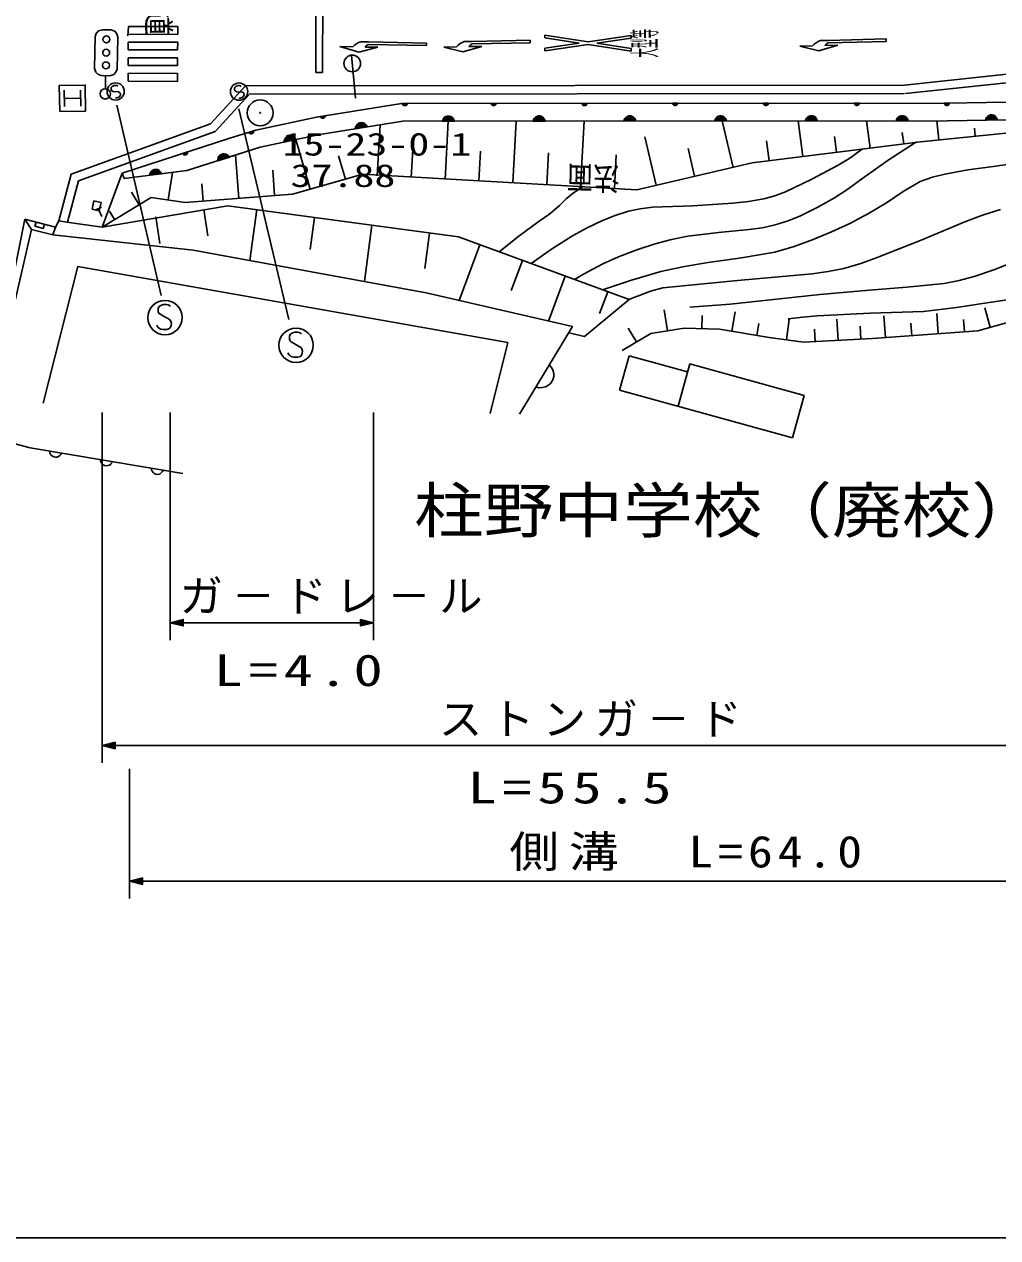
# Model space of a CAD drawing. Units: millimetres, scale not verified. Extents: x 40000 to 680000, y 20000 to 380000.
# Drawn here: x 186686 to 242939, y 205000 to 275130 of the extents above; entities that cross this region are included whole.
import ezdxf
from ezdxf.enums import TextEntityAlignment as Align

# ---------------------------------------------------------------- set-up
doc = ezdxf.new("R2010")
doc.units = ezdxf.units.MM
doc.header["$LTSCALE"] = 1000
doc.layers.add('M-BGD', color=7, linetype='Continuous', lineweight=25)
doc.layers.add('M-TTL-BAND', color=7, linetype='Continuous', lineweight=25)
doc.layers.add('M-BMK-SRVR', color=3, linetype='Continuous')
doc.styles.add('ＭＳ ゴシック', font='')
doc.styles.get('ＭＳ ゴシック').set_extended_font_data('MS Gothic')

# ---------------------------------------------------------------- blocks, each defined once
blk = doc.blocks.new('BUHIN2')
at = {"color": 3, "linetype": 'Continuous', "lineweight": 25}
for radius in [746, 22.5]:
    blk.add_circle((0, 0), radius, dxfattribs=at)
blk = doc.blocks.new('BUHIN23')
at = {"color": 7, "linetype": 'Continuous', "lineweight": 25}
blk.add_lwpolyline([(358, -7), (374, 30), (374, 72), (361, 124), (329, 194), (286, 246), (229, 281), (166, 287), (112, 266), (79, 248), (42, 209), (32, 166), (2, -148), (-27, -194), (-76, -238), (-132, -258), (-183, -262), (-238, -249), (-291, -188), (-339, -83), (-352, -35), (-352, 18), (-334, 70), (-297, 126)], dxfattribs=at)
blk.add_circle((0, 0), 498, dxfattribs=at)
blk = doc.blocks.new('BUHIN187')
at = {"color": 7, "linetype": 'Continuous', "lineweight": 25}
blk.add_lwpolyline([(64, 344), (138, 302), (197, 248), (261, 169), (288, 85), (297, 0), (277, -107), (238, -183), (183, -251), (95, -304), (20, -333), (-64, -344)], dxfattribs=at)
blk = doc.blocks.new('BUHIN193')
at = {"color": 7, "linetype": 'Continuous', "lineweight": 25}
for p, q in [((-260, 133), (-264, -127)), ((-222, -208), (-215, 215)), ((-171, 258), (-179, -251)), ((-136, -287), (-127, 289)), ((-83, 316), (-92, -314)), ((-49, -332), (-39, 333))]:
    blk.add_line(p, q, dxfattribs=at)
blk.add_lwpolyline([(-5, -350), (-85, -321), (-153, -279), (-229, -210), (-270, -132), (-295, -50), (-293, 59), (-266, 141), (-222, 217), (-144, 284), (-76, 325), (5, 350)], close=True, dxfattribs=at)
blk = doc.blocks.new('BUHIN200')
at = {"color": 7, "linetype": 'Continuous', "lineweight": 25}
for p, q in [((21, 142), (17, -143)), ((35, -136), (40, 134)), ((58, 123), (54, -124)), ((73, -111), (77, 108)), ((95, 89), (92, -92)), ((112, -57), (113, 55))]:
    blk.add_line(p, q, dxfattribs=at)
blk.add_lwpolyline([(2, 150), (37, 137), (66, 120), (98, 90), (116, 57), (126, 21), (126, -25), (114, -60), (95, -93), (62, -122), (32, -139), (-2, -150)], close=True, dxfattribs=at)
blk = doc.blocks.new('BUHIN219')
at = {"color": 7, "linetype": 'Continuous', "lineweight": 25}
blk.add_lwpolyline([(-640, 320), (-701, 266), (-737, 192), (-759, 87), (-761, -68), (-728, -198), (-655, -310), (-546, -376), (-431, -383), (-356, -379), (-255, -341), (-199, -272), (124, 268), (215, 327), (341, 365), (461, 353), (555, 316), (644, 245), (686, 89), (683, -141), (666, -241), (620, -335), (544, -414), (427, -482)], dxfattribs=at)
blk.add_circle((0, 0), 995, dxfattribs=at)
blk = doc.blocks.new('BUHIN204')
at = {"layer": 'M-BGD'}
for points in [[(0, 0), (199, 747), (-176, 753)], [(2, 154), (-120, 705), (142, 701)], [(4, 229), (-92, 677), (114, 673)], [(5, 306), (-65, 648), (85, 646)], [(6, 381), (-37, 619), (57, 618)]]:
    blk.add_lwpolyline(points, close=True, dxfattribs=at)
for points in [[(1, 77), (-148, 734), (171, 729), (1, 79)], [(9, 591), (7, 457), (-9, 591), (28, 590), (7, 457)]]:
    blk.add_lwpolyline(points, dxfattribs=at)
blk = doc.blocks.new('BUHIN205')
at = {"layer": 'M-BGD'}
for points in [[(0, 0), (-199, -747), (176, -753)], [(-2, -154), (120, -705), (-142, -701)], [(-4, -229), (92, -677), (-114, -673)], [(-5, -306), (65, -648), (-85, -646)], [(-6, -381), (37, -619), (-57, -618)]]:
    blk.add_lwpolyline(points, close=True, dxfattribs=at)
for points in [[(-1, -77), (148, -734), (-171, -729), (-1, -79)], [(-9, -591), (-7, -457), (9, -591), (-28, -590), (-7, -457)]]:
    blk.add_lwpolyline(points, dxfattribs=at)

msp = doc.modelspace()

# ---------------------------------------------------------------- linework, layer by layer
at = {"layer": 'M-BGD'}
for p, q in [((203527, 272337), (203549, 279194)), ((203927, 272336), (203949, 279193)), ((192701, 274999), (192669, 274453)), ((195551, 274994), (192701, 274999)), ((195550, 274544), (195551, 274994)), ((192700, 274549), (195550, 274544)), ((212565, 274143), (215915, 274212)), ((215915, 274212), (215918, 274062)), ((215915, 274212), (215918, 274062)), ((216766, 274346), (216766, 274497)), ((216766, 274497), (219264, 274110)), ((218760, 274037), (216766, 274346)), ((219264, 274110), (221766, 274472)), ((219768, 274032), (221766, 274321)), ((221766, 274472), (221766, 274321)), ((233137, 274201), (236486, 274283)), ((236486, 274283), (236490, 274133)), ((236486, 274283), (236490, 274133)), ((195550, 274094), (192699, 274099)), ((192699, 274099), (192699, 273649)), ((192699, 273649), (195549, 273644)), ((195549, 273644), (195550, 274094)), ((204926, 273841), (206020, 273520)), ((204926, 273841), (205676, 273827)), ((206020, 273520), (207126, 273799)), ((206581, 274109), (206131, 274118)), ((207126, 273799), (206376, 273813)), ((209928, 273895), (206579, 273959)), ((206581, 274109), (209931, 274045)), ((209931, 274045), (209928, 273895)), ((209931, 274045), (209928, 273895)), ((210922, 273808), (211672, 273824)), ((210922, 273808), (212028, 273531)), ((212028, 273531), (213122, 273854)), ((212565, 274143), (212115, 274133)), ((213122, 273854), (212372, 273838)), ((215918, 274062), (212569, 273993)), ((216762, 273597), (219264, 273959)), ((216762, 273597), (216763, 273748)), ((218760, 274037), (216763, 273748)), ((219264, 273959), (221762, 273572)), ((219768, 274032), (221763, 273723)), ((221762, 273572), (221763, 273723)), ((231495, 273860), (232245, 273879)), ((231495, 273860), (232602, 273587)), ((232602, 273587), (233694, 273914)), ((233137, 274201), (232687, 274190)), ((233694, 273914), (232945, 273896)), ((236490, 274133), (233141, 274051)), ((237560, 271620), (258919, 273898)), ((192698, 273199), (192697, 272749)), ((195548, 273194), (192698, 273199)), ((195547, 272744), (195548, 273194)), ((205594, 273343), (205828, 270861)), ((237613, 271123), (258972, 273400)), ((191372, 271407), (191388, 272157)), ((192696, 272299), (192695, 271835)), ((195546, 272294), (192696, 272299)), ((192697, 272749), (195547, 272744)), ((195546, 271830), (195546, 272294)), ((203527, 272337), (203927, 272336)), ((192695, 271835), (195546, 271830)), ((197440, 269368), (199475, 271580)), ((199475, 271580), (237560, 271620)), ((188994, 271316), (189009, 270379)), ((189001, 270848), (189939, 270862)), ((189931, 271331), (189946, 270394)), ((197725, 268940), (199694, 271081)), ((199694, 271081), (237560, 271120)), ((194603, 259459), (192042, 270450)), ((201966, 258072), (199085, 270237)), ((208486, 270553), (203574, 269767)), ((240029, 270570), (208486, 270553)), ((245062, 270664), (240029, 270570)), ((189404, 266460), (197440, 269368)), ((203574, 269767), (200066, 269013)), ((203762, 268764), (208567, 269533)), ((208567, 269533), (203762, 268764)), ((204079, 269829), (203798, 269783)), ((203808, 269766), (204075, 269809)), ((204067, 269789), (203823, 269750)), ((203839, 269733), (204055, 269768)), ((204040, 269746), (203861, 269718)), ((203899, 269705), (204009, 269722)), ((205859, 269232), (206427, 269323)), ((206389, 269361), (205886, 269281)), ((205921, 269331), (206339, 269398)), ((206251, 269428), (205994, 269387)), ((207088, 266379), (207247, 269321)), ((208567, 269533), (240038, 269550)), ((240038, 269550), (208567, 269533)), ((211003, 266168), (211185, 269534)), ((214918, 265957), (215112, 269536)), ((218833, 265746), (219038, 269539)), ((227645, 266860), (227021, 269543)), ((231673, 267485), (231414, 269546)), ((235563, 267974), (235365, 269548)), ((238481, 268341), (251137, 269614)), ((239536, 268447), (239424, 269553)), ((240038, 269550), (245114, 269644)), ((245114, 269644), (240038, 269550)), ((242243, 269635), (242908, 269647)), ((242890, 269691), (242260, 269679)), ((242285, 269723), (242861, 269734)), ((242829, 269777), (242319, 269768)), ((242361, 269812), (242784, 269820)), ((242701, 269862), (242440, 269857)), ((189820, 266078), (197725, 268940)), ((200066, 269013), (198557, 268540)), ((199936, 268953), (199664, 268867)), ((199677, 268852), (199935, 268932)), ((199929, 268911), (199694, 268837)), ((199712, 268824), (199921, 268889)), ((199909, 268866), (199736, 268811)), ((199775, 268804), (199882, 268837)), ((200326, 268025), (203762, 268764)), ((203762, 268764), (200326, 268025)), ((202257, 268619), (201759, 268512)), ((201791, 268564), (202205, 268653)), ((202115, 268678), (201860, 268624)), ((205829, 269139), (206486, 269244)), ((206462, 269284), (205840, 269185)), ((223199, 265827), (222551, 268616)), ((233618, 267729), (233504, 268638)), ((237508, 268218), (237425, 268884)), ((241645, 268659), (241598, 269124)), ((198557, 268540), (192351, 266534)), ((200326, 268025), (196089, 266670)), ((198866, 267568), (200326, 268025)), ((201710, 268368), (202360, 268507)), ((202333, 268546), (201718, 268414)), ((201734, 268462), (202297, 268583)), ((203203, 265598), (202379, 268467)), ((209046, 266274), (209134, 267904)), ((225422, 266343), (225050, 267943)), ((228756, 267118), (238481, 268341)), ((229728, 267240), (229584, 268392)), ((196121, 267733), (195850, 267645)), ((195863, 267630), (196120, 267713)), ((196115, 267691), (195880, 267615)), ((195899, 267602), (196107, 267669)), ((196095, 267646), (195923, 267590)), ((195962, 267583), (196068, 267617)), ((196089, 266670), (198866, 267568)), ((197877, 267288), (198511, 267491)), ((198481, 267527), (197881, 267335)), ((197892, 267385), (198441, 267560)), ((198397, 267592), (197912, 267437)), ((197939, 267492), (198342, 267621)), ((198251, 267637), (198002, 267558)), ((199086, 265070), (198897, 267568)), ((205240, 266183), (204853, 267530)), ((212961, 266063), (213054, 267799)), ((216876, 265851), (216975, 267694)), ((220791, 265640), (220896, 267590)), ((192351, 266534), (191191, 263410)), ((192351, 266534), (192464, 266221)), ((192464, 266221), (196089, 266670)), ((196089, 266670), (192464, 266221)), ((193941, 266448), (194601, 266530)), ((194579, 266571), (193953, 266494)), ((193974, 266540), (194545, 266611)), ((194509, 266651), (194003, 266588)), ((194040, 266636), (194460, 266689)), ((194373, 266722), (194114, 266690)), ((195007, 264982), (195244, 266565)), ((201151, 265227), (201040, 266691)), ((222088, 265569), (228756, 267118)), ((188683, 263762), (189404, 266460)), ((189180, 263687), (189820, 266078)), ((197021, 264914), (196945, 265917)), ((202184, 265305), (206259, 266475)), ((206259, 266475), (222088, 265569)), ((194027, 265128), (191191, 263410)), ((193318, 264699), (192877, 265427)), ((194027, 265128), (195988, 264836)), ((195988, 264836), (202184, 265305)), ((190607, 264448), (190713, 264919)), ((191014, 264357), (190607, 264448)), ((190713, 264919), (191120, 264827)), ((191141, 264561), (190777, 264388)), ((191174, 264023), (190959, 264475)), ((191120, 264827), (191014, 264357)), ((198458, 264642), (191191, 263410)), ((197068, 264430), (197300, 262904)), ((211771, 262838), (198458, 264642)), ((200122, 264416), (199723, 261471)), ((185984, 260197), (186723, 263866)), ((186723, 263866), (188489, 263405)), ((187110, 263269), (186723, 263866)), ((188489, 263405), (188683, 263762)), ((188683, 263762), (189140, 263693)), ((191191, 263410), (189140, 263693)), ((191900, 263840), (191606, 264326)), ((194288, 264008), (194522, 262467)), ((203450, 263965), (203198, 262105)), ((187110, 263269), (185995, 258417)), ((188331, 262963), (187110, 263269)), ((188489, 263405), (188331, 262963)), ((206779, 263514), (206338, 260260)), ((210107, 263063), (209830, 261018)), ((188331, 262963), (196450, 262070)), ((221633, 259221), (211771, 262838)), ((213004, 262386), (211823, 259166)), ((196450, 262070), (209919, 259604)), ((187784, 253240), (189776, 261122)), ((189776, 261122), (214634, 256732)), ((215469, 261481), (214829, 259736)), ((217935, 260577), (216982, 257980)), ((209919, 259604), (218365, 257662)), ((220400, 259673), (219936, 258406)), ((219051, 257087), (221633, 259221)), ((241784, 257415), (247556, 259038)), ((223849, 257415), (223659, 258630)), ((225833, 257535), (225855, 258293)), ((227577, 257385), (227766, 258519)), ((233710, 256858), (233644, 258093)), ((236455, 257020), (236362, 258278)), ((239500, 257245), (239413, 258418)), ((242505, 257617), (242187, 258748)), ((218365, 257662), (215302, 252603)), ((222060, 256768), (221578, 257571)), ((222887, 257264), (224811, 257565)), ((224811, 257565), (226855, 257505)), ((226855, 257505), (229741, 257024)), ((229020, 257144), (229136, 257841)), ((230733, 256888), (230894, 258066)), ((232387, 256788), (232348, 257517)), ((235032, 256929), (234992, 257681)), ((235694, 256964), (241784, 257415)), ((237978, 257133), (237923, 257864)), ((241023, 257358), (240970, 258063)), ((214634, 256732), (213614, 252642)), ((218148, 257305), (219051, 257087)), ((221233, 256272), (222887, 257264)), ((229741, 257024), (231725, 256753)), ((231725, 256753), (235694, 256964)), ((221086, 253988), (221636, 255972)), ((225019, 255035), (221636, 255972)), ((224469, 253050), (225151, 255513)), ((225151, 255513), (231756, 253683)), ((231073, 251220), (221086, 253988)), ((231756, 253683), (231073, 251220)), ((191183, 252702), (191183, 232443)), ((195125, 252702), (195125, 239543)), ((206867, 239543), (206867, 252702)), ((185191, 251125), (187018, 250657)), ((187018, 250657), (195844, 249159)), ((195125, 240543), (206867, 240543)), ((191183, 233443), (243709, 233443)), ((192772, 232100), (192772, 224607)), ((192772, 225607), (257527, 225607))]:
    msp.add_line(p, q, dxfattribs=at)
for points in [[(191138, 272163), (190930, 272247), (190823, 272370), (190747, 272572), (190789, 274421), (190842, 274590), (190976, 274747), (191197, 274812), (191697, 274801), (191916, 274726), (192032, 274573), (192088, 274392), (192047, 272543), (191983, 272354), (191870, 272236), (191638, 272152)], [(188732, 270093), (188708, 271593), (190208, 271617), (190232, 270117)], [(204084, 269848), (204077, 269812), (204065, 269781), (204041, 269743), (204012, 269720), (203979, 269704), (203933, 269696), (203896, 269702), (203861, 269715), (203827, 269743), (203804, 269769), (203788, 269801)], [(205819, 269093), (205834, 269177), (205863, 269251), (205918, 269337), (205988, 269391), (206065, 269430), (206172, 269447), (206257, 269434), (206340, 269405), (206419, 269340), (206472, 269279), (206510, 269204)], [(242226, 269591), (242253, 269672), (242292, 269741), (242359, 269819), (242435, 269863), (242517, 269890), (242625, 269892), (242708, 269868), (242786, 269827), (242855, 269751), (242899, 269684), (242926, 269604)], [(199938, 268973), (199936, 268936), (199929, 268903), (199911, 268863), (199885, 268836), (199854, 268815), (199810, 268801), (199773, 268801), (199736, 268808), (199698, 268831), (199672, 268853), (199651, 268883)], [(201702, 268321), (201712, 268406), (201737, 268481), (201788, 268570), (201854, 268628), (201929, 268671), (202035, 268693), (202121, 268685), (202205, 268660), (202288, 268599), (202343, 268541), (202386, 268468)], [(196123, 267753), (196122, 267716), (196115, 267683), (196097, 267643), (196071, 267616), (196041, 267594), (195997, 267580), (195960, 267580), (195923, 267587), (195885, 267609), (195859, 267631), (195837, 267661)], [(197874, 267241), (197876, 267326), (197894, 267404), (197935, 267498), (197996, 267561), (198066, 267611), (198169, 267644), (198256, 267644), (198342, 267628), (198430, 267575), (198491, 267523), (198541, 267454)], [(193929, 266402), (193947, 266486), (193979, 266558), (194037, 266643), (194108, 266694), (194187, 266731), (194294, 266744), (194379, 266728), (194461, 266696), (194538, 266628), (194588, 266565), (194624, 266488)]]:
    msp.add_lwpolyline(points, close=True, dxfattribs=at)
for points in [[(215972, 261297), (217155, 262123), (218376, 262903), (219215, 263370), (220092, 263789), (220838, 264084), (221603, 264322), (222286, 264472), (222986, 264563), (225311, 264643), (227633, 264784), (228529, 264884), (229424, 265044), (230058, 265214), (230673, 265441), (232204, 266183), (233717, 266985), (234399, 267398), (235056, 267867), (235111, 267909), (235167, 267951)], [(238247, 268345), (236611, 267270), (235011, 266147), (234284, 265605), (233515, 265107), (232550, 264563), (231547, 264068), (230826, 263771), (230086, 263532), (229337, 263368), (228577, 263263), (226801, 263103), (225027, 262882), (224088, 262696), (223153, 262448), (222078, 262101), (221025, 261697), (220127, 261287), (219248, 260819), (218866, 260602), (218478, 260378)], [(220101, 259783), (221773, 260335), (223474, 260833), (224831, 261129), (226211, 261368), (228140, 261637), (230055, 261966), (231168, 262296), (232270, 262686), (233342, 263125), (234389, 263619), (235463, 264192), (236507, 264817), (237468, 265463), (238453, 266052), (239161, 266293), (239888, 266476), (241204, 266714), (242541, 266894), (243906, 267086)], [(214132, 261972), (215269, 262884), (216445, 263751), (217047, 264182), (217608, 264657), (217992, 265034), (218431, 265379), (218691, 265562), (218961, 265748)], [(243108, 264418), (242060, 264091), (241034, 263707), (238522, 262649), (235977, 261642), (235027, 261305), (234052, 261023), (233144, 260835), (232214, 260705), (227905, 260330), (223579, 259893), (222871, 259698), (222179, 259444), (221910, 259335), (221633, 259221)], [(187364, 263698), (187301, 263456), (187785, 263330), (187848, 263572)], [(225146, 258782), (227473, 258959), (229804, 259196), (232660, 259510), (235523, 259765), (237685, 259931), (239840, 260157), (240712, 260320), (241580, 260544), (242780, 260957), (243970, 261430)], [(243613, 259221), (242446, 259047), (240549, 258754), (238650, 258522), (235576, 258430), (232506, 258278), (231672, 258198), (230828, 258110)], [(217027, 255453), (217143, 255312), (217222, 255159), (217289, 254952), (217281, 254764), (217234, 254586), (217114, 254388), (216978, 254264), (216815, 254169), (216599, 254130), (216427, 254128), (216250, 254170)]]:
    msp.add_lwpolyline(points, dxfattribs=at)
for centre, radius in [((191435, 274257), 200), ((191418, 273487), 200), ((191402, 272757), 200), ((205639, 272864), 481), ((191365, 271107), 300)]:
    msp.add_circle(centre, radius, dxfattribs=at)
for centre, radius, start, end in [((206422, 273161), 1000, 106.89383, 138.27191), ((206760, 273494), 500, 111.28518, 140.2402), ((212444, 273189), 1000, 109.19198, 140.57006), ((212769, 273534), 500, 113.58333, 142.53835), ((233020, 273246), 1000, 109.415, 140.79308), ((233343, 273593), 500, 113.80635, 142.76137)]:
    msp.add_arc(centre, radius, start, end, dxfattribs=at)
at = {"layer": 'M-TTL-BAND'}
msp.add_line((40000, 205000), (579000, 205000), dxfattribs=at)

# ---------------------------------------------------------------- block references
at = {"rotation": 270.90706}
for name, p in [('BUHIN204', (195125, 240543)), ('BUHIN205', (206867, 240543)), ('BUHIN204', (191183, 233443)), ('BUHIN204', (192772, 225607))]:
    msp.add_blockref(name, p, dxfattribs=at)
at = {"layer": 'M-BGD', "rotation": 270.90706}
for name, p in [('BUHIN23', (191965, 271248)), ('BUHIN23', (199098, 271238)), ('BUHIN200', (208677, 270553)), ('BUHIN200', (213812, 270556)), ('BUHIN200', (219057, 270559)), ('BUHIN200', (224302, 270562)), ('BUHIN200', (229547, 270565)), ('BUHIN200', (234793, 270567)), ('BUHIN200', (239996, 270570)), ('BUHIN193', (211190, 269534)), ('BUHIN193', (216435, 269537)), ('BUHIN193', (221680, 269540)), ('BUHIN193', (226925, 269543)), ('BUHIN193', (232171, 269546)), ('BUHIN193', (237416, 269549)), ('BUHIN219', (194816, 258179)), ('BUHIN219', (202393, 256578)), ('BUHIN187', (188489, 250407)), ('BUHIN187', (191431, 249908)), ('BUHIN187', (194373, 249409))]:
    msp.add_blockref(name, p, dxfattribs=at)
at = {"layer": 'M-BMK-SRVR', "rotation": 270.90706}
msp.add_blockref('BUHIN2', (200317, 270009), dxfattribs=at)

# ---------------------------------------------------------------- texts
at = {"layer": 'M-BGD', "style": 'ＭＳ ゴシック'}
for s, rotation, width, p in [('横断歩道', 270.9, 0.85, (193298, 280546)), ('大型等', 90.5, 0.3, (223605, 273208)), ('法面', 178.8, 0.85, (221118, 267266))]:
    msp.add_text(s, height=1320, rotation=rotation, dxfattribs=dict(at, width=width)).set_placement(p, align=Align.BOTTOM_LEFT)
at = {"layer": 'M-BGD', "style": 'ＭＳ ゴシック', "width": 1.15}
msp.add_text('柱野中学校（廃校）', height=2566, dxfattribs=at).set_placement((209213, 244978), align=Align.BOTTOM_LEFT)
at = {"layer": 'M-BGD', "char_height": 1833, "attachment_point": 7, "style": 'ＭＳ ゴシック'}
for s, insert in [('\\T1.2;ガ－ドレ－ル', (195666, 241065)), ('\\T1.2;\\W1.35;L=4.0', (197636, 236854)), ('\\T1.2;ストンガ－ド', (210647, 233955)), ('\\T1.2;\\W1.35;L=55.5', (212301, 230071)), ('\\T1.2;\\W1.15;側溝\u3000L=64.0', (214712, 226198))]:
    msp.add_mtext(s, dxfattribs=dict(at, insert=insert))
at = {"layer": 'M-BMK-SRVR', "style": 'ＭＳ ゴシック', "width": 1.35}
for s, p in [('15-23-0-1', (201606, 267146)), ('37.88', (202071, 265329))]:
    msp.add_text(s, height=1320, dxfattribs=at).set_placement(p, align=Align.BOTTOM_LEFT)

doc.saveas('drawing.dxf')
